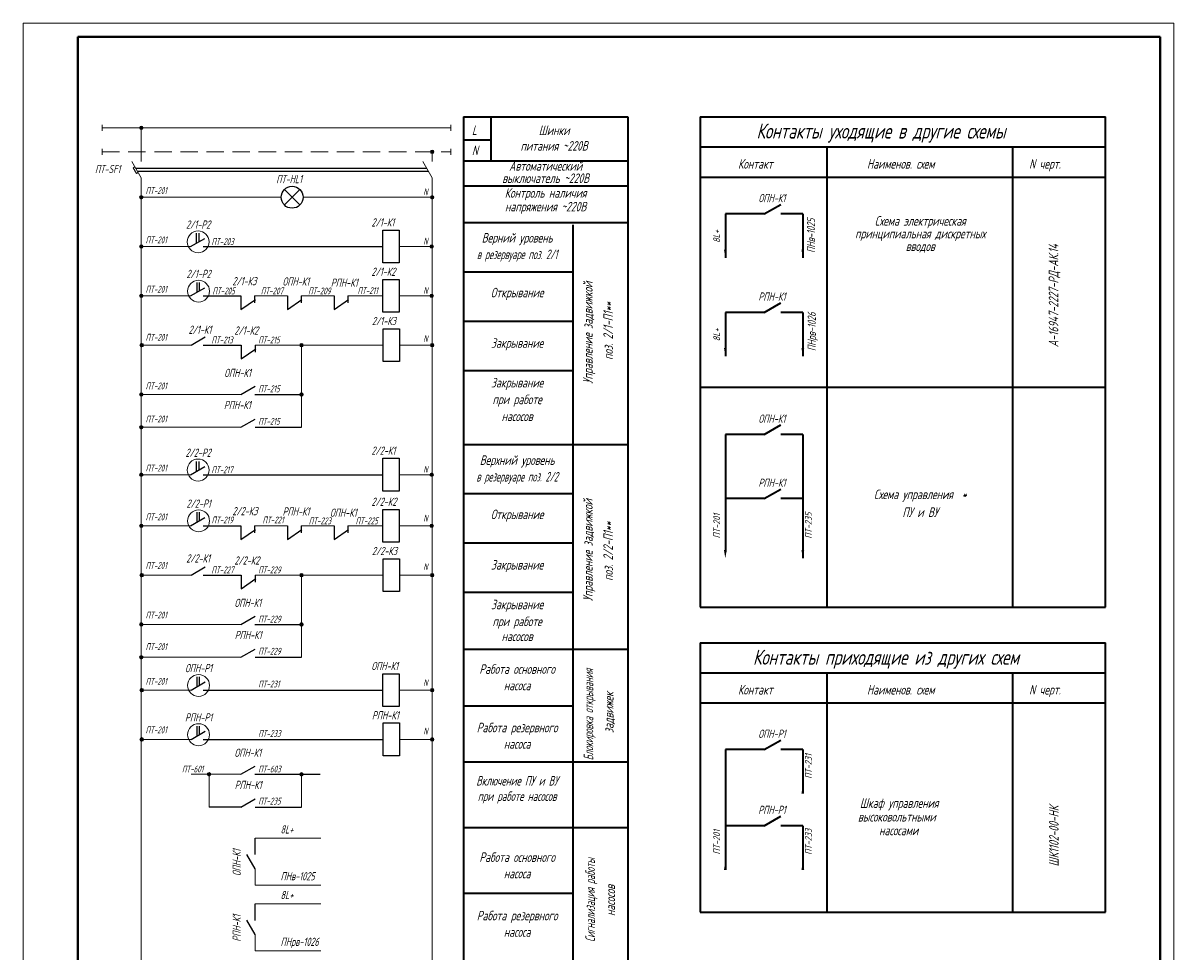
# Model space of a CAD drawing. Header units: millimetres. Extents: x 152217 to 562659, y 54507 to 219294.
# Drawn here: x 557145.9 to 557566.4, y 218953.6 to 219294 of the extents above; entities that cross this region are included whole.
import ezdxf
from ezdxf.enums import TextEntityAlignment as Align

# ---------------------------------------------------------------- set-up
doc = ezdxf.new("R2010")
doc.units = ezdxf.units.MM
doc.linetypes.add('невидимая', pattern=[9.525, 6.35, -3.175])
doc.layers.get('0').update_dxf_attribs({"lineweight": 18})
for name, color, linetype, lineweight in [('Связи', 95, 'Continuous', 25), ('Таблица', 253, 'Continuous', 40), ('Текст_КИП', 2, 'Continuous', 25), ('Толст.рамка', 7, 'Continuous', 60), ('Тонк.рамка', 10, 'Continuous', 20)]:
    doc.layers.add(name, color=color, linetype=linetype, lineweight=lineweight)
doc.layers.add('текст', color=1, linetype='Continuous')
doc.styles.get("Standard").update_dxf_attribs({"font": 'simplex.shx', "width": 0.6, "oblique": 15})

msp = doc.modelspace()

# ---------------------------------------------------------------- hatches: boundary and pattern name
h = msp.add_hatch(color=256)
edge = h.paths.add_edge_path()
edge.add_arc((557189.1249, 219255.6882), 0.6476, 0, 360)
h = msp.add_hatch(color=256)
edge = h.paths.add_edge_path()
edge.add_arc((557295.3983, 219246.9304), 0.6476, 0, 360)
h = msp.add_hatch(color=256)
edge = h.paths.add_edge_path()
edge.add_arc((557189.1249, 219230.3318), 0.6476, 0, 360)
h = msp.add_hatch(color=256)
edge = h.paths.add_edge_path()
edge.add_arc((557295.3983, 219230.3318), 0.6476, 0, 360)
h = msp.add_hatch(color=256)
edge = h.paths.add_edge_path()
edge.add_arc((557189.1076, 219212.3358), 0.6476, 0, 360)
h = msp.add_hatch(color=256)
edge = h.paths.add_edge_path()
edge.add_arc((557295.2254, 219212.3375), 0.6476, 0, 360)
h = msp.add_hatch(color=256)
edge = h.paths.add_edge_path()
edge.add_arc((557189.1076, 219194.3136), 0.6476, 0, 360)
h = msp.add_hatch(color=256)
edge = h.paths.add_edge_path()
edge.add_arc((557295.2254, 219194.3153), 0.6476, 0, 360)
h = msp.add_hatch(color=256)
edge = h.paths.add_edge_path()
edge.add_arc((557189.2806, 219176.3142), 0.6476, 0, 360)
h = msp.add_hatch(color=256)
edge = h.paths.add_edge_path()
edge.add_arc((557247.627, 219176.3145), 0.6476, 0, 360)
h = msp.add_hatch(color=256)
edge = h.paths.add_edge_path()
edge.add_arc((557295.3984, 219176.316), 0.6476, 0, 360)
h = msp.add_hatch(color=256)
edge = h.paths.add_edge_path()
edge.add_arc((557189.1249, 219158.3117), 0.6476, 0, 360)
h = msp.add_hatch(color=256)
edge = h.paths.add_edge_path()
edge.add_arc((557247.627, 219158.3121), 0.6476, 0, 360)
h = msp.add_hatch(color=256)
edge = h.paths.add_edge_path()
edge.add_arc((557189.1249, 219146.3117), 0.6476, 0, 360)
h = msp.add_hatch(color=256)
edge = h.paths.add_edge_path()
edge.add_arc((557189.1076, 219128.9871), 0.6476, 0, 360)
h = msp.add_hatch(color=256)
edge = h.paths.add_edge_path()
edge.add_arc((557295.2254, 219128.9889), 0.6476, 0, 360)
h = msp.add_hatch(color=256)
edge = h.paths.add_edge_path()
edge.add_arc((557189.1076, 219110.311), 0.6476, 0, 360)
h = msp.add_hatch(color=256)
edge = h.paths.add_edge_path()
edge.add_arc((557295.2254, 219110.3128), 0.6476, 0, 360)
h = msp.add_hatch(color=256)
edge = h.paths.add_edge_path()
edge.add_arc((557189.2806, 219092.3116), 0.6476, 0, 360)
h = msp.add_hatch(color=256)
edge = h.paths.add_edge_path()
edge.add_arc((557247.627, 219092.312), 0.6476, 0, 360)
h = msp.add_hatch(color=256)
edge = h.paths.add_edge_path()
edge.add_arc((557295.3984, 219092.3134), 0.6476, 0, 360)
h = msp.add_hatch(color=256)
edge = h.paths.add_edge_path()
edge.add_arc((557189.1249, 219074.3092), 0.6476, 0, 360)
h = msp.add_hatch(color=256)
edge = h.paths.add_edge_path()
edge.add_arc((557247.627, 219074.3095), 0.6476, 0, 360)
h = msp.add_hatch(color=256)
edge = h.paths.add_edge_path()
edge.add_arc((557189.1249, 219062.3092), 0.6476, 0, 360)
h = msp.add_hatch(color=256)
edge = h.paths.add_edge_path()
edge.add_arc((557189.2806, 219050.3116), 0.6476, 0, 360)
h = msp.add_hatch(color=256)
edge = h.paths.add_edge_path()
edge.add_arc((557295.3984, 219050.3134), 0.6476, 0, 360)
h = msp.add_hatch(color=256)
edge = h.paths.add_edge_path()
edge.add_arc((557189.2806, 219032.3116), 0.6476, 0, 360)
h = msp.add_hatch(color=256)
edge = h.paths.add_edge_path()
edge.add_arc((557295.3984, 219032.3134), 0.6476, 0, 360)
h = msp.add_hatch(color=256)
edge = h.paths.add_edge_path()
edge.add_arc((557213.8546, 219019.5593), 0.6476, 0, 360)
h = msp.add_hatch(color=256)
edge = h.paths.add_edge_path()
edge.add_arc((557213.8546, 219019.5593), 0.6476, 0, 360)
h = msp.add_hatch(color=256)
edge = h.paths.add_edge_path()
edge.add_arc((557247.627, 219019.5593), 0.6476, 0, 360)
h = msp.add_hatch(color=256)
edge = h.paths.add_edge_path()
edge.add_arc((557247.627, 219019.5593), 0.6476, 0, 360)

# ---------------------------------------------------------------- linework, layer by layer
for p, q in [((557174.8292, 219256.817), (557174.8292, 219254.5595)), ((557174.8292, 219255.6882), (557302.2164, 219255.6882)), ((557189.1249, 219243.4171), (557189.1249, 219255.6882)), ((557302.2164, 219256.817), (557302.2164, 219254.5595)), ((557174.8292, 219248.0592), (557174.8292, 219245.8017)), ((557295.3983, 219246.9304), (557295.3983, 219243.3597)), ((557302.2164, 219248.0592), (557302.2164, 219245.8017)), ((557186.1337, 219241.0614), (557186.7929, 219241.4507)), ((557186.1337, 219241.0614), (557187.3147, 219239.0093)), ((557187.3147, 219239.0093), (557187.9823, 219239.3842)), ((557189.1248, 218880.1062), (557189.1249, 219237.4171)), ((557295.3989, 218880.1062), (557295.3983, 219237.4171)), ((557241.3932, 219227.531), (557247.0319, 219233.1697)), ((557247.0319, 219227.5129), (557241.3939, 219233.1508)), ((557240.2035, 219230.3386), (557189.1249, 219230.3318)), ((557248.2035, 219230.3314), (557295.3983, 219230.3318)), ((557207.1081, 219212.3358), (557189.1076, 219212.3358)), ((557264.54, 219212.3372), (557277.3007, 219212.3372)), ((557283.3007, 219212.3365), (557295.3282, 219212.336)), ((557207.1081, 219194.3136), (557189.1076, 219194.3136)), ((557230.4978, 219194.3136), (557242.504, 219194.3136)), ((557247.5173, 219194.3136), (557259.5236, 219194.3136)), ((557264.54, 219194.315), (557277.3007, 219194.315)), ((557283.3007, 219194.3143), (557295.3282, 219194.3138)), ((557207.2811, 219176.3142), (557189.2806, 219176.3142)), ((557230.6707, 219176.3142), (557277.4736, 219176.3151)), ((557247.627, 219176.3161), (557247.6276, 219146.3121)), ((557283.4736, 219176.3149), (557295.5011, 219176.3144)), ((557225.4845, 219158.3117), (557189.1249, 219158.3117)), ((557225.4845, 219146.3117), (557189.1249, 219146.3117)), ((557207.1081, 219128.9871), (557189.1076, 219128.9871)), ((557264.54, 219128.9885), (557277.3007, 219128.9885)), ((557283.3007, 219128.9878), (557295.3282, 219128.9873)), ((557207.1081, 219110.311), (557189.1076, 219110.311)), ((557230.4978, 219110.311), (557242.504, 219110.311)), ((557247.5173, 219110.311), (557259.5236, 219110.311)), ((557264.54, 219110.3124), (557277.3007, 219110.3124)), ((557283.3007, 219110.3117), (557295.3282, 219110.3112)), ((557207.2811, 219092.3116), (557189.2806, 219092.3116)), ((557230.6707, 219092.3116), (557277.4736, 219092.3126)), ((557247.627, 219092.3135), (557247.627, 219062.3095)), ((557283.4736, 219092.3123), (557295.5011, 219092.3118)), ((557225.4845, 219074.3092), (557189.1249, 219074.3092)), ((557225.4845, 219062.3092), (557189.1249, 219062.3092)), ((557207.2811, 219050.3116), (557189.2806, 219050.3116)), ((557283.3007, 219050.3132), (557295.3282, 219050.3128)), ((557207.2811, 219032.3116), (557189.2806, 219032.3116)), ((557283.4736, 219032.3139), (557295.5011, 219032.3134)), ((557225.4845, 219019.559), (557207.3047, 219019.559)), ((557213.8546, 219019.5846), (557213.8546, 219007.5593)), ((557213.8546, 219019.5846), (557213.8546, 219007.5593)), ((557247.627, 219019.5846), (557247.627, 219007.5593)), ((557247.627, 219019.5846), (557247.627, 219007.5593)), ((557225.4845, 219007.559), (557213.8546, 219007.5593)), ((557230.6872, 218996.2053), (557254.6872, 218996.2053)), ((557230.6872, 218985.0408), (557230.6872, 218979.0423)), ((557230.6872, 218979.0423), (557254.6872, 218979.0423)), ((557230.6872, 218972.2053), (557254.6872, 218972.2053)), ((557230.6872, 218961.0408), (557230.6872, 218955.0423)), ((557230.6872, 218955.0423), (557254.6872, 218955.0423))]:
    msp.add_line(p, q)
at = {"linetype": 'невидимая'}
msp.add_line((557174.8292, 219246.9304), (557302.2164, 219246.9304), dxfattribs=at)
at = {"color": 7}
for p, q in [((557189.1249, 219237.4171), (557185.6608, 219243.4171)), ((557295.3983, 219237.4171), (557291.9342, 219243.4171))]:
    msp.add_line(p, q, dxfattribs=at)
at = {"lineweight": 40, "ltscale": 0.2}
for p, q in [((557416.7347, 219224.2293), (557422.7969, 219227.7293)), ((557402.4931, 219224.2293), (557402.4931, 219208.2206)), ((557416.7347, 219224.2293), (557402.4931, 219224.2293)), ((557430.8006, 219224.2293), (557422.7969, 219224.2293)), ((557430.8006, 219224.2293), (557430.8006, 219208.2206)), ((557416.7347, 219188.2805), (557422.7969, 219191.7805)), ((557402.4931, 219188.2805), (557402.4931, 219172.2719)), ((557416.7347, 219188.2805), (557402.4931, 219188.2805)), ((557430.8006, 219188.2805), (557422.7969, 219188.2805)), ((557430.8006, 219188.2805), (557430.8006, 219172.2719)), ((557402.4931, 219143.6758), (557402.4931, 219100.8213)), ((557402.4931, 219143.6758), (557402.4931, 219127.6672)), ((557416.7347, 219143.6758), (557402.4931, 219143.6758)), ((557416.7347, 219143.6758), (557422.7969, 219147.1758)), ((557430.8006, 219143.6758), (557422.7969, 219143.6758)), ((557430.8006, 219143.6758), (557430.8006, 219114.4863)), ((557416.7347, 219120.2588), (557422.7969, 219123.7588)), ((557416.7347, 219120.2588), (557402.4931, 219120.2588)), ((557430.8006, 219120.2588), (557422.7969, 219120.2588)), ((557430.8006, 219114.4863), (557430.8006, 219098.4777)), ((557416.7341, 219028.5789), (557422.7963, 219032.0789)), ((557402.4925, 219028.5789), (557402.4925, 218992.6309)), ((557416.7341, 219028.5789), (557402.4925, 219028.5789)), ((557430.7999, 219028.5789), (557422.7963, 219028.5789)), ((557430.7999, 219028.5789), (557430.7999, 219012.5703)), ((557402.4925, 219000.7968), (557402.4925, 218984.7882)), ((557416.7341, 219000.7968), (557402.4925, 219000.7968)), ((557416.7341, 219000.7968), (557422.7963, 219004.2968)), ((557430.7999, 219000.7968), (557422.7963, 219000.7968)), ((557430.7999, 219000.7968), (557430.7999, 218984.7882))]:
    msp.add_line(p, q, dxfattribs=at)
at = {"lineweight": 30}
for p, q in [((557207.1081, 219212.3358), (557212.3043, 219215.3358)), ((557209.3058, 219213.5874), (557209.3058, 219217.1795)), ((557210.2139, 219214.1289), (557210.2139, 219217.1795)), ((557209.4787, 219195.5652), (557209.4787, 219199.1573)), ((557210.3868, 219196.1067), (557210.3868, 219199.1573)), ((557207.1081, 219194.3136), (557212.3043, 219197.3136)), ((557225.4845, 219194.3136), (557225.4845, 219189.2916)), ((557230.4978, 219194.3136), (557230.4978, 219191.8006)), ((557242.504, 219194.3136), (557242.504, 219189.2916)), ((557247.5173, 219194.3136), (557247.5173, 219191.8006)), ((557259.5267, 219194.3136), (557259.5267, 219189.2916)), ((557264.54, 219194.3136), (557264.54, 219191.8006)), ((557225.4845, 219189.2916), (557230.7916, 219193.0297)), ((557242.504, 219189.2916), (557247.8112, 219193.0297)), ((557259.5267, 219189.2916), (557264.8339, 219193.0297)), ((557207.2811, 219176.3142), (557212.4772, 219179.3142)), ((557225.6575, 219176.3142), (557225.6575, 219171.2922)), ((557225.6575, 219171.2922), (557230.9646, 219175.0303)), ((557230.6707, 219176.3142), (557230.6707, 219173.8012)), ((557225.4845, 219158.3117), (557230.6807, 219161.3117)), ((557225.4845, 219146.3117), (557230.6807, 219149.3117)), ((557207.1081, 219128.9871), (557212.3043, 219131.9871)), ((557209.3058, 219130.2388), (557209.3058, 219133.8309)), ((557210.2139, 219130.7802), (557210.2139, 219133.8309)), ((557209.484, 219111.6655), (557209.484, 219115.2576)), ((557210.3921, 219112.207), (557210.3921, 219115.2576)), ((557207.1081, 219110.311), (557212.3043, 219113.311)), ((557225.4845, 219110.311), (557225.4845, 219105.289)), ((557230.4978, 219110.311), (557230.4978, 219107.798)), ((557242.504, 219110.311), (557242.504, 219105.289)), ((557247.5173, 219110.311), (557247.5173, 219107.798)), ((557259.5267, 219110.311), (557259.5267, 219105.289)), ((557264.54, 219110.311), (557264.54, 219107.798)), ((557225.4845, 219105.289), (557230.7916, 219109.0271)), ((557242.504, 219105.289), (557247.8112, 219109.0271)), ((557259.5267, 219105.289), (557264.8339, 219109.0271)), ((557207.2811, 219092.3116), (557212.4772, 219095.3116)), ((557225.6575, 219092.3116), (557225.6575, 219087.2897)), ((557225.6575, 219087.2897), (557230.9646, 219091.0278)), ((557230.6707, 219092.3116), (557230.6707, 219089.7987)), ((557225.4845, 219074.3092), (557230.6807, 219077.3092)), ((557225.4845, 219062.3092), (557230.6807, 219065.3092)), ((557207.2811, 219050.3116), (557212.4772, 219053.3116)), ((557209.4787, 219051.5633), (557209.4787, 219055.1554)), ((557210.3868, 219052.1047), (557210.3868, 219055.1554)), ((557207.2811, 219032.3116), (557212.4772, 219035.3116)), ((557209.4787, 219033.5633), (557209.4787, 219037.1554)), ((557210.3868, 219034.1047), (557210.3868, 219037.1554)), ((557225.4845, 219019.559), (557230.6807, 219022.559)), ((557225.4845, 219007.559), (557230.6807, 219010.559)), ((557230.6872, 218985.0408), (557227.6872, 218990.237)), ((557230.6872, 218961.0408), (557227.6872, 218966.237))]:
    msp.add_line(p, q, dxfattribs=at)
at = {"lineweight": -3}
for p, q in [((557211.6896, 219212.3358), (557277.3007, 219212.3358)), ((557211.6896, 219194.3136), (557225.4845, 219194.3136)), ((557211.6896, 219176.3142), (557225.6575, 219176.3142)), ((557230.6489, 219158.3117), (557247.627, 219158.3117)), ((557230.7408, 219146.3117), (557247.627, 219146.3121)), ((557211.6896, 219128.9871), (557277.3007, 219128.9871)), ((557211.6896, 219110.311), (557225.4845, 219110.311)), ((557211.6896, 219092.3116), (557225.6575, 219092.3116)), ((557230.6489, 219074.3092), (557247.627, 219074.3092)), ((557230.7408, 219062.3092), (557247.627, 219062.3095)), ((557211.6896, 219050.3115), (557277.3007, 219050.3135)), ((557211.6896, 219032.3116), (557277.4736, 219032.3116)), ((557230.6489, 219019.559), (557254.4224, 219019.559)), ((557225.4847, 219007.5591), (557213.8546, 219007.5593)), ((557230.7408, 219007.559), (557247.627, 219007.5593)), ((557230.7408, 219007.559), (557247.627, 219007.5593)), ((557230.6872, 218990.2878), (557230.6872, 218996.2053)), ((557230.6872, 218966.179), (557230.6872, 218972.2053))]:
    msp.add_line(p, q, dxfattribs=at)
at = {"color": 6, "lineweight": 30}
for points in [[(557277.3007, 219212.3367), (557277.3007, 219218.3367), (557283.3007, 219218.3367), (557283.3007, 219206.3367), (557277.3007, 219206.3367), (557277.3007, 219212.3367)], [(557277.3007, 219194.3145), (557277.3007, 219200.3145), (557283.3007, 219200.3145), (557283.3007, 219188.3145), (557277.3007, 219188.3145), (557277.3007, 219194.3145)], [(557277.4736, 219176.3151), (557277.4736, 219182.3151), (557283.4736, 219182.3151), (557283.4736, 219170.3151), (557277.4736, 219170.3151), (557277.4736, 219176.3151)], [(557277.3007, 219128.988), (557277.3007, 219134.988), (557283.3007, 219134.988), (557283.3007, 219122.988), (557277.3007, 219122.988), (557277.3007, 219128.988)], [(557277.3007, 219110.3119), (557277.3007, 219116.3119), (557283.3007, 219116.3119), (557283.3007, 219104.3119), (557277.3007, 219104.3119), (557277.3007, 219110.3119)], [(557277.4736, 219092.3126), (557277.4736, 219098.3126), (557283.4736, 219098.3126), (557283.4736, 219086.3126), (557277.4736, 219086.3126), (557277.4736, 219092.3126)], [(557277.3007, 219050.3135), (557277.3007, 219056.3135), (557283.3007, 219056.3135), (557283.3007, 219044.3135), (557277.3007, 219044.3135), (557277.3007, 219050.3135)], [(557277.4736, 219032.3141), (557277.4736, 219038.3141), (557283.4736, 219038.3141), (557283.4736, 219026.3141), (557277.4736, 219026.3141), (557277.4736, 219032.3141)]]:
    msp.add_lwpolyline(points, dxfattribs=at)
for centre in [(557189.1249, 219255.6882), (557295.3983, 219246.9304), (557189.1249, 219230.3318), (557295.3983, 219230.3318), (557189.1076, 219212.3358), (557295.2254, 219212.3375), (557189.1076, 219194.3136), (557295.2254, 219194.3153), (557189.2806, 219176.3142), (557247.627, 219176.3145), (557295.3984, 219176.316), (557189.1249, 219158.3117), (557247.627, 219158.3121), (557189.1249, 219146.3117), (557189.1076, 219128.9871), (557295.2254, 219128.9889), (557189.1076, 219110.311), (557295.2254, 219110.3128), (557189.2806, 219092.3116), (557247.627, 219092.312), (557295.3984, 219092.3134), (557189.1249, 219074.3092), (557247.627, 219074.3095), (557189.1249, 219062.3092), (557189.2806, 219050.3116), (557295.3984, 219050.3134), (557189.2806, 219032.3116), (557295.3984, 219032.3134), (557213.8546, 219019.5593), (557213.8546, 219019.5593), (557247.627, 219019.5593), (557247.627, 219019.5593)]:
    msp.add_circle(centre, 0.6476)
at = {"lineweight": 30}
msp.add_circle((557244.2035, 219230.3413), 4, dxfattribs=at)
at = {"color": 5}
for centre in [(557209.8697, 219214.0492), (557210.0427, 219196.027), (557209.8697, 219130.7005), (557210.048, 219112.1273), (557210.0427, 219052.025), (557210.0427, 219034.025)]:
    msp.add_circle(centre, 4, dxfattribs=at)
at = {"ltscale": 0.9}
for points in [[(557402.9931, 219211.2206), (557402.4931, 219208.2206), (557401.9931, 219211.2206)], [(557431.3006, 219211.2206), (557430.8006, 219208.2206), (557430.3006, 219211.2206)], [(557402.9931, 219175.2719), (557402.4931, 219172.2719), (557401.9931, 219175.2719)], [(557431.3006, 219175.2719), (557430.8006, 219172.2719), (557430.3006, 219175.2719)], [(557402.9931, 219101.4777), (557402.4931, 219098.4777), (557401.9931, 219101.4777)], [(557431.3006, 219101.4777), (557430.8006, 219098.4777), (557430.3006, 219101.4777)], [(557431.3, 219012.4848), (557430.7999, 219015.4848), (557430.3, 219012.4848)], [(557402.9925, 218984.6578), (557402.4925, 218987.6578), (557401.9925, 218984.6578)], [(557431.3, 218984.6578), (557430.7999, 218987.6578), (557430.3, 218984.6578)]]:
    msp.add_solid(points, dxfattribs=at)
at = {"layer": 'Связи'}
for p, q in [((557187.044, 219241.0213), (557293.295, 219241.0213)), ((557187.7417, 219239.8129), (557294.0151, 219239.8129))]:
    msp.add_line(p, q, dxfattribs=at)
at = {"layer": 'Таблица'}
for p, q in [((557306.8277, 219259.715), (557306.8275, 218880.0977)), ((557306.828, 219259.715), (557366.828, 219259.715)), ((557316.8287, 219259.715), (557316.8287, 219243.688)), ((557366.828, 219259.715), (557366.8273, 218880.0977)), ((557393.2403, 219259.715), (557541.387, 219259.715)), ((557393.2403, 219259.715), (557393.2403, 219080.5659)), ((557541.387, 219080.5659), (557541.387, 219259.715)), ((557306.828, 219251.3313), (557316.8287, 219251.3313)), ((557366.8274, 219251.3313), (557366.828, 219251.3313)), ((557393.2403, 219248.715), (557541.387, 219248.715)), ((557439.637, 219080.5659), (557439.637, 219248.5036)), ((557507.5337, 219080.5659), (557507.5337, 219248.5036)), ((557306.8274, 219243.688), (557366.8274, 219243.688)), ((557393.2403, 219237.715), (557541.387, 219237.715)), ((557306.828, 219234.4673), (557366.828, 219234.4673)), ((557366.8274, 219233.4495), (557366.828, 219233.4495)), ((557306.828, 219221.0851), (557366.8274, 219221.0851)), ((557346.8274, 219220.3034), (557346.827, 218904.0977)), ((557306.828, 219203.0851), (557346.8274, 219203.0851)), ((557366.8275, 219194.2365), (557366.828, 219194.2365)), ((557306.8279, 219185.0851), (557346.8273, 219185.0851)), ((557366.8275, 219179.1214), (557366.828, 219179.1214)), ((557306.8279, 219167.0851), (557346.8273, 219167.0851)), ((557393.2403, 219160.9554), (557541.387, 219160.9554)), ((557306.8279, 219140.0882), (557366.8274, 219140.0882)), ((557306.8279, 219122.0882), (557346.8274, 219122.0882)), ((557306.8279, 219104.0882), (557346.8272, 219104.0882)), ((557306.8278, 219086.0882), (557346.8272, 219086.0882)), ((557393.2403, 219080.5659), (557541.387, 219080.5659)), ((557306.8279, 219065.2983), (557366.8275, 219065.2983)), ((557393.2397, 219067.6382), (557393.2397, 218969.2228)), ((557393.2397, 219067.6382), (557541.3863, 219067.6382)), ((557541.3863, 218969.2228), (557541.3863, 219067.6382)), ((557393.2397, 219056.6382), (557541.3863, 219056.6382)), ((557439.6363, 218969.2228), (557439.6363, 219056.4268)), ((557507.533, 218969.2228), (557507.533, 219056.4268)), ((557306.8279, 219044.623), (557346.8275, 219044.623)), ((557393.2397, 219045.6382), (557541.3863, 219045.6382)), ((557306.8279, 219024.0975), (557366.8275, 219024.0975)), ((557306.8272, 219000.0976), (557366.8277, 219000.0975)), ((557306.8279, 218976.0976), (557346.8274, 218976.0976)), ((557393.2397, 218969.2228), (557541.3863, 218969.2228))]:
    msp.add_line(p, q, dxfattribs=at)
at = {"layer": 'Толст.рамка'}
for p, q in [((557165.8998, 219288.9769), (557561.3998, 219288.9788)), ((557165.8998, 218704.9769), (557165.8998, 219288.9769)), ((557561.3998, 219288.9807), (557561.3998, 218704.9896))]:
    msp.add_line(p, q, dxfattribs=at)
at = {"layer": 'Тонк.рамка'}
for p, q in [((557566.3998, 219293.9809), (557145.8998, 219293.9809)), ((557145.8998, 219293.9809), (557145.8998, 218699.9769)), ((557566.3998, 218699.9769), (557566.3998, 219293.9809))]:
    msp.add_line(p, q, dxfattribs=at)

# ---------------------------------------------------------------- texts
at = {"lineweight": 30, "oblique": 15, "width": 0.7}
for s, height, p in [('Контакты уходящие в другие схемы', 5.5, (557413.8639, 219251.7852)), ('Контакт', 3.5, (557407.1179, 219240.7852)), ('Наименов. схем', 3.5, (557454.2357, 219240.7852)), ('N черт.', 3.5, (557513.4697, 219240.7852)), ('Контакты приходящие из других схем', 5.5, (557412.5886, 219059.5931)), ('Контакт', 3.5, (557407.1173, 219048.7084)), ('Наименов. схем', 3.5, (557454.235, 219048.7084)), ('N черт.', 3.5, (557513.4691, 219048.7084))]:
    msp.add_text(s, height=height, dxfattribs=at).set_placement(p)
at = {"color": 2, "oblique": 15, "width": 0.7}
for s, p in [('L', (557309.8976, 219253.079)), ('N', (557309.8976, 219245.7283))]:
    msp.add_text(s, height=3.5, dxfattribs=at).set_placement(p)
at = {"color": 2, "oblique": 15}
for s, width, p in [('Шинки', 0.7, (557339.9242, 219253.0384)), ('питания ~220В', 0.7, (557339.9242, 219247.3568)), ('Автоматический', 0.7, (557336.828, 219240.0247)), ('выключатель ~220В', 0.7, (557336.828, 219235.5424)), ('Контроль наличия', 0.7, (557336.8281, 219230.1808)), ('напряжения ~220В', 0.7, (557336.8281, 219225.1655)), ('Верний уровень', 0.7, (557326.4187, 219213.7892)), ('в резервуаре поз. 2/1', 0.6, (557326.4187, 219207.7308)), ('Открывание', 0.7, (557326.4187, 219193.7666)), ('Закрывание', 0.7, (557326.4187, 219175.3422)), ('Закрывание', 0.7, (557326.4187, 219160.8616)), ('при работе', 0.7, (557326.4187, 219154.7617)), ('насосов', 0.7, (557326.4187, 219148.5792)), ('Верхний уровень', 0.7, (557326.4187, 219132.5758)), ('в резервуаре поз. 2/2', 0.6, (557326.4187, 219126.5175)), ('Открывание', 0.7, (557326.4186, 219112.7698)), ('Закрывание', 0.7, (557326.4186, 219094.3453)), ('Закрывание', 0.7, (557326.4186, 219079.8648)), ('при работе', 0.7, (557326.4187, 219073.6787)), ('насосов', 0.7, (557326.4187, 219068.2156)), ('Работа основного', 0.7, (557326.4187, 219056.2643)), ('насоса', 0.7, (557326.4187, 219050.273)), ('Работа резервного', 0.7, (557326.4187, 219034.8991)), ('насоса', 0.7, (557326.4187, 219028.9078)), ('Включение ПУ и ВУ', 0.65, (557326.4187, 219015.4641)), ('при работе насосов', 0.65, (557326.4187, 219009.8391)), ('Работа основного', 0.7, (557326.4186, 218987.5626)), ('насоса', 0.7, (557326.4186, 218981.5713)), ('Работа резервного', 0.7, (557326.4186, 218966.1974)), ('насоса', 0.7, (557326.4186, 218960.2062))]:
    msp.add_text(s, height=3.5, dxfattribs=dict(at, width=width)).set_placement(p, align=Align.CENTER)
at = {"oblique": 15, "width": 0.6}
for s, height, p in [('ПТ-SF1', 3, (557172.1783, 219239.1455)), ('ПТ-HL1', 3, (557238.3847, 219235.4738)), ('ПТ-201', 2.5, (557190.6739, 219231.549)), ('N', 2.5, (557292.1094, 219231.0755)), ('2/1-К1', 3, (557273.1922, 219219.6526)), ('ПТ-201', 2.5, (557190.6739, 219213.5223)), ('ПТ-203', 2.5, (557214.7303, 219212.9065)), ('N', 2.5, (557292.1094, 219213.0488)), ('2/1-К2', 3, (557273.1922, 219201.6304)), ('2/1-К3', 3, (557222.3804, 219198.196)), ('ОПН-К1', 3, (557240.7218, 219198.0738)), ('РПН-К1', 3, (557258.3342, 219197.6349)), ('ПТ-201', 2.5, (557190.6739, 219195.5001)), ('ПТ-205', 2.5, (557215.0893, 219194.8843)), ('ПТ-207', 2.5, (557232.7779, 219194.8843)), ('ПТ-209', 2.5, (557250.0591, 219194.8843)), ('ПТ-211', 2.5, (557268.1001, 219195.0032)), ('N', 2.5, (557292.1094, 219195.0266)), ('2/1-К3', 3, (557273.3651, 219183.631)), ('2/1-К2', 3, (557223.1036, 219180.1711)), ('ПТ-201', 2.5, (557190.6739, 219177.9407)), ('ПТ-213', 2.5, (557214.7303, 219176.9765)), ('ПТ-215', 2.5, (557231.8202, 219176.9765)), ('N', 2.5, (557292.1094, 219177.4672)), ('ОПН-К1', 3, (557219.4263, 219164.6883)), ('ПТ-201', 2.5, (557190.6739, 219160.1715)), ('ПТ-215', 2.5, (557231.8202, 219159.1226)), ('РПН-К1', 3, (557219.2709, 219152.9514)), ('ПТ-201', 2.5, (557190.6739, 219148.1082)), ('ПТ-215', 2.5, (557231.8202, 219147.2325)), ('2/2-К1', 3, (557273.1922, 219136.3039)), ('ПТ-201', 2.5, (557190.6739, 219130.1737)), ('ПТ-217', 2.5, (557214.7303, 219129.5578)), ('N', 2.5, (557292.1094, 219129.7002)), ('2/2-К2', 3, (557273.1922, 219117.6278)), ('ПТ-201', 2.5, (557190.6739, 219112.331)), ('2/2-К3', 3, (557222.3804, 219114.1934)), ('РПН-К1', 3, (557240.7218, 219114.0712)), ('ОПН-К1', 3, (557258.0491, 219113.6323)), ('N', 2.5, (557292.1094, 219111.8575)), ('ПТ-219', 2.5, (557214.7683, 219111.2194)), ('ПТ-221', 2.5, (557233.3658, 219111.2194)), ('ПТ-223', 2.5, (557250.2888, 219110.8915)), ('ПТ-225', 2.5, (557267.3787, 219110.8915)), ('2/2-К3', 3, (557273.3651, 219099.6284)), ('2/2-К2', 3, (557223.1036, 219096.1685)), ('ПТ-201', 2.5, (557190.6739, 219094.5966)), ('ПТ-227', 2.5, (557214.7303, 219092.9928)), ('ПТ-229', 2.5, (557231.8202, 219092.9928)), ('N', 2.5, (557292.1094, 219094.1231)), ('ОПН-К1', 3, (557223.1608, 219080.6857)), ('ПТ-201', 2.5, (557190.6739, 219076.4902)), ('ПТ-229', 2.5, (557231.8202, 219075.0089)), ('РПН-К1', 3, (557223.2367, 219068.9488)), ('ПТ-201', 2.5, (557190.6739, 219064.9557)), ('ПТ-229', 2.5, (557231.8202, 219063.2765)), ('ОПН-К1', 3, (557273.1922, 219057.6293)), ('ПТ-201', 2.5, (557190.6739, 219052.2863)), ('ПТ-231', 2.5, (557231.8202, 219051.2892)), ('N', 2.5, (557292.1094, 219051.8128)), ('РПН-К1', 3, (557273.3651, 219039.63)), ('ПТ-201', 2.5, (557190.6739, 219034.5518)), ('ПТ-233', 2.5, (557231.8202, 219033.2079)), ('N', 2.5, (557292.1094, 219034.0783)), ('ОПН-К1', 3, (557223.1608, 219025.9355)), ('ПТ-601', 2.5, (557203.9456, 219020.2531)), ('ПТ-603', 2.5, (557231.8202, 219020.2588)), ('РПН-К1', 3, (557223.2367, 219014.1986)), ('ПТ-235', 2.5, (557231.8202, 219008.5263))]:
    msp.add_text(s, height=height, dxfattribs=at).set_placement(p)
for s, p in [('2/1-Р2', (557209.8697, 219218.8734)), ('2/1-Р2', (557210.0427, 219200.8512)), ('2/1-К1', (557210.5486, 219180.4514)), ('2/2-Р2', (557209.8697, 219135.5248)), ('2/2-Р1', (557210.048, 219116.9515)), ('2/2-К1', (557209.8697, 219096.9271)), ('ОПН-Р1', (557210.0427, 219056.8493)), ('РПН-Р1', (557210.0427, 219038.8493))]:
    msp.add_text(s, height=3, dxfattribs=at).set_placement(p, align=Align.CENTER)
for s, p in [('ОПН-К1', (557225.4655, 218982.4133)), ('РПН-К1', (557225.4655, 218958.4133))]:
    msp.add_text(s, height=3, rotation=90, dxfattribs=at).set_placement(p)
at = {"layer": 'текст', "color": 3, "oblique": 15, "width": 0.7}
for s, p in [('ОПН-К1', (557419.529, 219230.026)), ('РПН-К1', (557419.529, 219194.0773)), ('ОПН-К1', (557419.529, 219149.4726)), ('РПН-К1', (557419.529, 219126.0556)), ('ОПН-Р1', (557419.5284, 219034.3756)), ('РПН-Р1', (557419.5284, 219006.5936))]:
    msp.add_text(s, height=3, dxfattribs=at).set_placement(p, align=Align.MIDDLE)
at = {"layer": 'текст', "color": 1, "oblique": 15, "width": 0.7}
for p in [(557400.5949, 219213.6856), (557400.5949, 219177.7369)]:
    msp.add_text('8L+', height=2.5, rotation=90, dxfattribs=at).set_placement(p)
at = {"layer": 'текст', "color": 3, "oblique": 15, "width": 0.7}
for s, rotation, p in [('ПТ-201', 90, (557400.5943, 219105.732)), ('ПТ-235', 89.999914, (557434.0831, 219105.6173)), ('ПТ-231', 89.999914, (557434.0831, 219017.9205)), ('ПТ-201', 90, (557400.5943, 218990.2532)), ('ПТ-233', 89.999914, (557434.0831, 218990.1384))]:
    msp.add_text(s, height=2.5, rotation=rotation, dxfattribs=at).set_placement(p)
at = {"layer": 'Текст_КИП', "color": 1, "oblique": 15, "width": 0.7}
for s, height, p in [('ПНв-1025', 3, (557435.2912, 219209.9956)), ('ПНрв-1026', 3, (557435.5549, 219174.1412)), ('ШК1102-00-НК', 3.5, (557524.267, 218985.9025))]:
    msp.add_text(s, height=height, rotation=90, dxfattribs=at).set_placement(p)
at = {"layer": 'Текст_КИП', "oblique": 15, "width": 0.7}
for s, p in [('Схема электрическая', (557473.6993, 219219.957)), ('принципиальная дискретных', (557473.6993, 219215.312)), ('вводов', (557473.6993, 219210.6798)), ('Схема управления  *', (557473.6993, 219120.0731)), ('ПУ и ВУ', (557473.6993, 219113.565))]:
    msp.add_text(s, height=3.5, dxfattribs=at).set_placement(p, align=Align.CENTER)
at = {"layer": 'Текст_КИП', "ltscale": 0.02, "oblique": 15, "width": 0.7}
msp.add_text('А-16947-2227-РД-АК.14', height=3.5, rotation=90, dxfattribs=at).set_placement((557524.1386, 219175.5941))
at = {"layer": 'Текст_КИП', "oblique": 15}
for s, width, p in [('Управление задвижкой', 0.7, (557354.0175, 219162.2071)), ('поз. 2/1-П1**', 0.7, (557361.4107, 219170.9254)), ('Управление задвижкой', 0.7, (557354.0175, 219082.795)), ('поз. 2/2-П1**', 0.7, (557361.4107, 219090.2215)), ('Блокировка открывания', 0.6, (557354.2256, 219024.6658)), ('задвижек', 0.7, (557361.6499, 219034.6316)), ('Сигнализация работы', 0.6, (557354.8519, 218958.3457)), ('насосов', 0.7, (557362.2219, 218967.8034))]:
    msp.add_text(s, height=3.5, rotation=90, dxfattribs=dict(at, width=width)).set_placement(p)
at = {"layer": 'Текст_КИП', "oblique": 15, "width": 0.7}
for s, p in [('Шкаф управления', (557451.6273, 219007.313)), ('высоковольтными', (557450.9223, 219002.309)), ('насосами', (557458.6463, 218997.3049))]:
    msp.add_text(s, height=3.5, dxfattribs=at).set_placement(p)
at = {"layer": 'Текст_КИП', "color": 1, "oblique": 15, "width": 0.6}
for s, p in [('8L+', (557239.9804, 218997.9432)), ('ПНв-1025', (557239.9804, 218980.8463)), ('8L+', (557239.9804, 218973.9859)), ('ПНрв-1026', (557239.9804, 218956.8889))]:
    msp.add_text(s, height=3, dxfattribs=at).set_placement(p)

doc.saveas('drawing.dxf')
